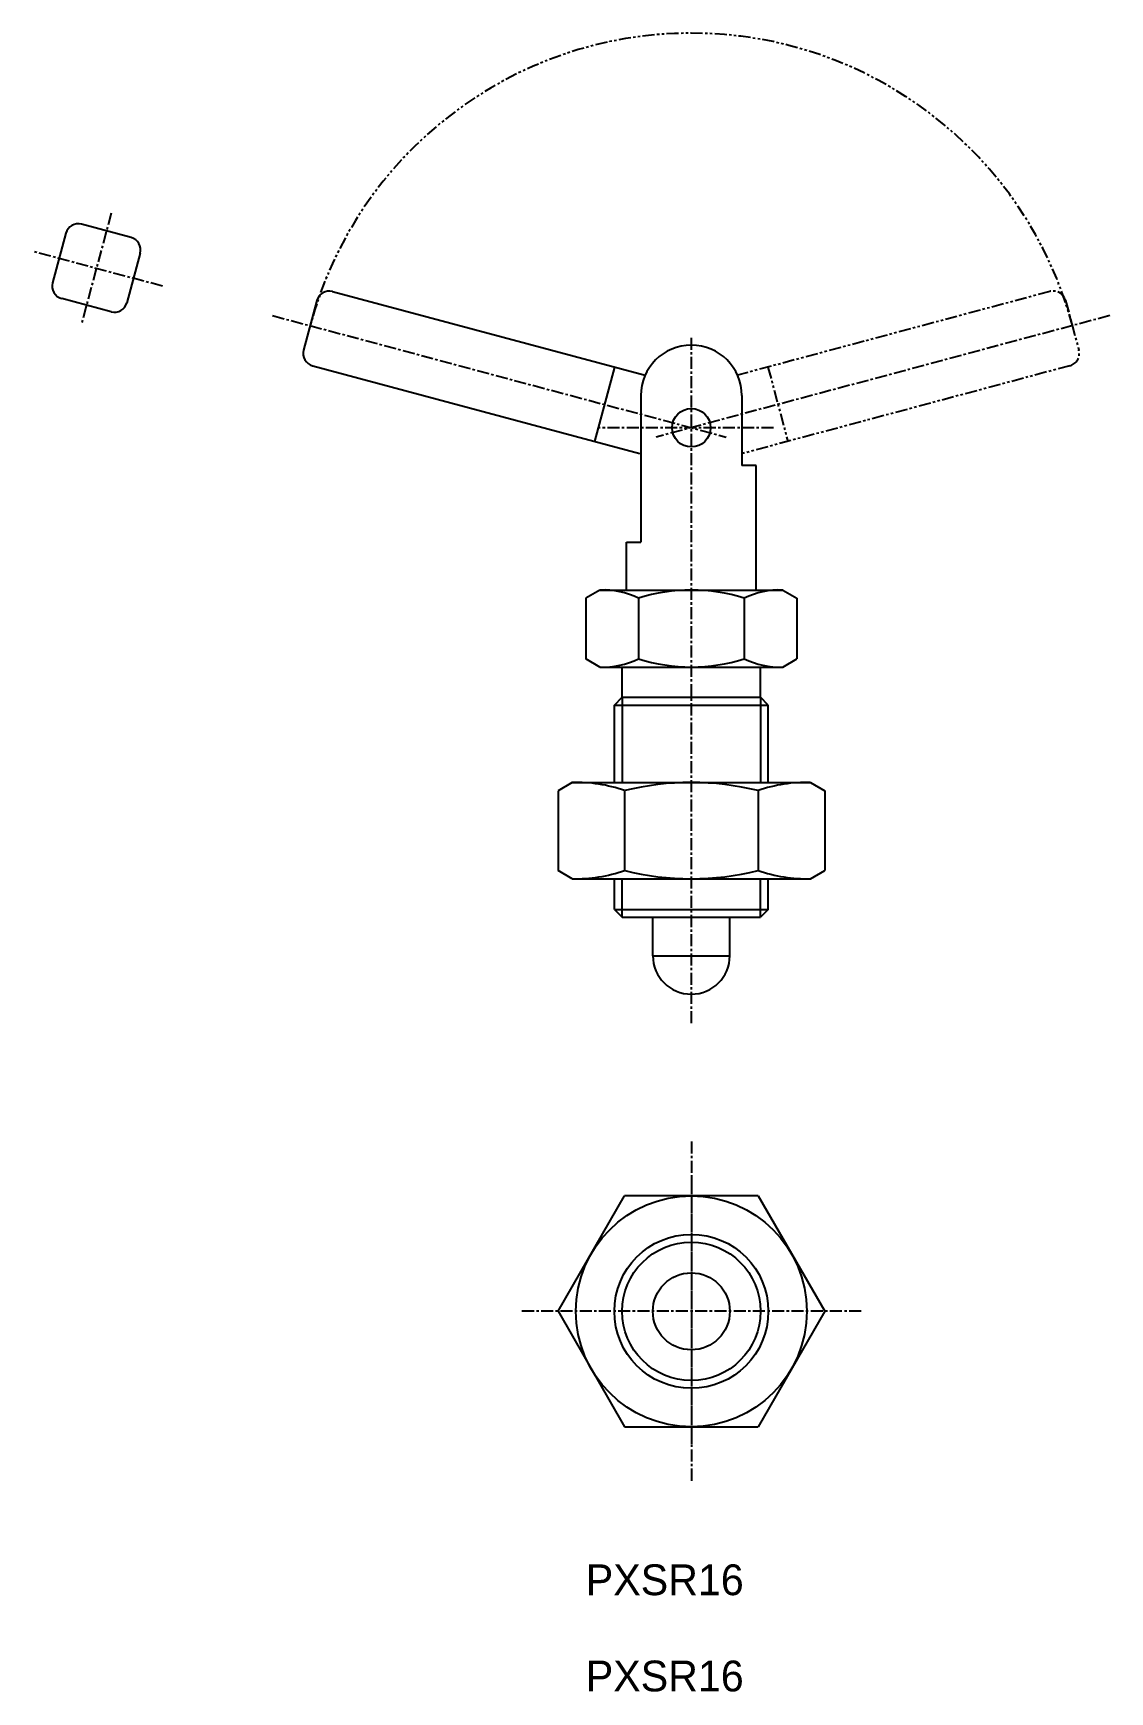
# Model space of a CAD drawing. Extents: x -6117 to -6005, y -532 to -360.
import ezdxf

# ---------------------------------------------------------------- set-up
doc = ezdxf.new("R2010")
doc.units = 0
doc.linetypes.add('CENTER', pattern=[2, 1.25, -0.25, 0.25, -0.25])
doc.linetypes.add('PHANTOM', pattern=[2.5, 1.25, -0.25, 0.25, -0.25, 0.25, -0.25])
doc.layers.get('0').update_dxf_attribs({"linetype": 'CONTINUOUS'})
doc.layers.add('CENTER', color=1, linetype='CENTER')

msp = doc.modelspace()

# ---------------------------------------------------------------- linework, layer by layer
at = {"color": 7, "linetype": 'CONTINUOUS'}
for p, q in [((-6113.54, -380.82), (-6114.92, -385.97)), ((-6106.75, -381.26), (-6111.9, -379.88)), ((-6105.81, -382.89), (-6107.19, -388.04)), ((-6108.82, -388.99), (-6113.97, -387.61)), ((-6087.46, -387.81), (-6088.84, -392.96)), ((-6085.82, -386.87), (-6053.35, -395.57)), ((-6087.89, -394.59), (-6053.88, -403.71)), ((-6056.52, -394.72), (-6058.59, -402.45)), ((-6053.79, -397.69), (-6053.79, -412.94)), ((-6043.29, -397.69), (-6043.29, -404.94)), ((-6041.79, -404.94), (-6043.29, -404.94)), ((-6041.79, -417.9), (-6041.79, -404.94)), ((-6055.29, -417.9), (-6055.29, -412.94)), ((-6055.29, -412.94), (-6053.79, -412.94)), ((-6058.04, -417.9), (-6059.51, -418.75)), ((-6059.51, -418.75), (-6059.51, -425.05)), ((-6058.04, -417.9), (-6039.04, -417.9)), ((-6054.02, -418.75), (-6054.02, -425.05)), ((-6043.05, -418.75), (-6043.05, -425.05)), ((-6039.04, -417.9), (-6037.57, -418.75)), ((-6037.57, -418.75), (-6037.57, -425.05)), ((-6058.04, -425.9), (-6059.51, -425.05)), ((-6039.04, -425.9), (-6037.57, -425.05)), ((-6058.04, -425.9), (-6039.04, -425.9)), ((-6055.73, -429.04), (-6055.73, -425.9)), ((-6041.36, -429.04), (-6041.36, -425.9)), ((-6056.54, -429.85), (-6055.73, -429.04)), ((-6055.73, -429.04), (-6041.36, -429.04)), ((-6040.55, -429.85), (-6041.36, -429.04)), ((-6056.54, -429.85), (-6040.55, -429.85)), ((-6056.54, -437.9), (-6056.54, -429.85)), ((-6040.55, -437.9), (-6040.55, -429.85)), ((-6060.92, -437.9), (-6062.39, -438.75)), ((-6062.39, -438.75), (-6062.39, -447.05)), ((-6060.92, -437.9), (-6036.15, -437.9)), ((-6055.47, -438.75), (-6055.47, -447.05)), ((-6041.61, -438.75), (-6041.61, -447.05)), ((-6036.15, -437.9), (-6034.68, -438.75)), ((-6034.68, -438.75), (-6034.68, -447.05)), ((-6060.92, -447.9), (-6062.39, -447.05)), ((-6060.92, -447.9), (-6036.15, -447.9)), ((-6056.54, -451.09), (-6056.54, -447.9)), ((-6040.55, -451.09), (-6040.55, -447.9)), ((-6036.15, -447.9), (-6034.68, -447.05)), ((-6056.54, -451.09), (-6055.73, -451.9)), ((-6056.54, -451.09), (-6040.55, -451.09)), ((-6040.55, -451.09), (-6041.36, -451.9)), ((-6055.73, -451.9), (-6041.36, -451.9)), ((-6052.54, -455.9), (-6052.54, -451.9)), ((-6044.54, -455.9), (-6044.54, -451.9)), ((-6052.54, -455.9), (-6044.54, -455.9)), ((-6062.39, -492.86), (-6055.47, -480.86)), ((-6041.61, -480.86), (-6055.47, -480.86)), ((-6041.61, -480.86), (-6034.68, -492.86)), ((-6062.39, -492.86), (-6055.47, -504.86)), ((-6034.68, -492.86), (-6041.61, -504.86)), ((-6055.47, -504.86), (-6041.61, -504.86))]:
    msp.add_line(p, q, dxfattribs=at)
at = {"color": 3, "linetype": 'PHANTOM'}
for p, q in [((-6011.28, -386.87), (-6043.74, -395.57)), ((-6009.65, -387.81), (-6008.27, -392.96)), ((-6009.21, -394.59), (-6043.23, -403.71)), ((-6040.58, -394.72), (-6038.51, -402.45))]:
    msp.add_line(p, q, dxfattribs=at)
at = {"color": 3, "linetype": 'CONTINUOUS'}
for p, q in [((-6055.73, -429.04), (-6055.73, -437.9)), ((-6041.36, -429.04), (-6041.36, -437.9)), ((-6055.73, -451.9), (-6055.73, -447.9)), ((-6041.36, -451.9), (-6041.36, -447.9))]:
    msp.add_line(p, q, dxfattribs=at)
at = {"color": 7, "linetype": 'CONTINUOUS'}
for centre, radius in [((-6048.54, -401.03), 2), ((-6048.54, -492.86), 12), ((-6048.54, -492.86), 8), ((-6048.54, -492.86), 4)]:
    msp.add_circle(centre, radius, dxfattribs=at)
at = {"color": 3, "linetype": 'CONTINUOUS'}
msp.add_circle((-6048.54, -492.86), 7.19, dxfattribs=at)
at = {"color": 3, "linetype": 'PHANTOM'}
for centre, radius, start, end in [((-6048.54, -401.03), 41.01, 15.0066, 165), ((-6010.94, -388.15), 1.33, 15, 105), ((-6009.56, -393.31), 1.33, 285, 15), ((-6009.56, -393.31), 1.33, 285, 15)]:
    msp.add_arc(centre, radius, start, end, dxfattribs=at)
at = {"color": 7, "linetype": 'CONTINUOUS'}
for centre, radius, start, end in [((-6112.25, -381.17), 1.33, 75, 165), ((-6107.1, -382.55), 1.33, 345, 75), ((-6113.63, -386.32), 1.33, 165, 255), ((-6086.17, -388.15), 1.33, 75, 165), ((-6108.48, -387.7), 1.33, 255, 345), ((-6087.55, -393.31), 1.33, 165, 255), ((-6087.55, -393.31), 1.33, 165, 255), ((-6048.54, -397.69), 5.25, 360, 180), ((-6057.73, -426.39), 8.5, 64.0982, 92.0369), ((-6048.54, -436.05), 18.15, 72.412, 107.588), ((-6039.34, -426.39), 8.5, 87.9631, 115.9018), ((-6057.73, -417.4), 8.5, 267.9631, 295.9018), ((-6048.54, -407.75), 18.15, 252.412, 287.588), ((-6039.34, -417.4), 8.5, 244.0982, 272.0369), ((-6060.51, -453.19), 15.3, 70.7635, 91.5652), ((-6048.54, -466.61), 28.71, 76.0354, 103.9646), ((-6036.57, -453.19), 15.3, 88.4348, 109.2365), ((-6060.51, -432.6), 15.3, 268.4348, 289.2365), ((-6048.54, -419.19), 28.71, 256.0354, 283.9646), ((-6036.57, -432.6), 15.3, 250.7635, 271.5652), ((-6048.54, -455.9), 4, 180, 0)]:
    msp.add_arc(centre, radius, start, end, dxfattribs=at)
at = {"layer": 'CENTER', "color": 1, "linetype": 'CENTER'}
for p, q in [((-6108.83, -378.73), (-6111.89, -390.14)), ((-6103.51, -386.31), (-6116.93, -382.71)), ((-6092.05, -389.38), (-6044.92, -402)), ((-6005.05, -389.38), (-6052.18, -402)), ((-6048.54, -460.92), (-6048.54, -391.62)), ((-6048.54, -462.92), (-6048.54, -391.62)), ((-6040.01, -401.03), (-6058.22, -401.03)), ((-6048.54, -475.21), (-6048.54, -510.51)), ((-6048.54, -478.89), (-6048.54, -506.83)), ((-6030.89, -492.86), (-6066.18, -492.86))]:
    msp.add_line(p, q, dxfattribs=at)

# ---------------------------------------------------------------- texts
at = {"color": 7, "linetype": 'CONTINUOUS'}
for p in [(-6059.51, -522.36), (-6059.51, -532.36)]:
    msp.add_text('PXSR16', height=3.2, dxfattribs=at).set_placement(p)

doc.saveas('drawing.dxf')
